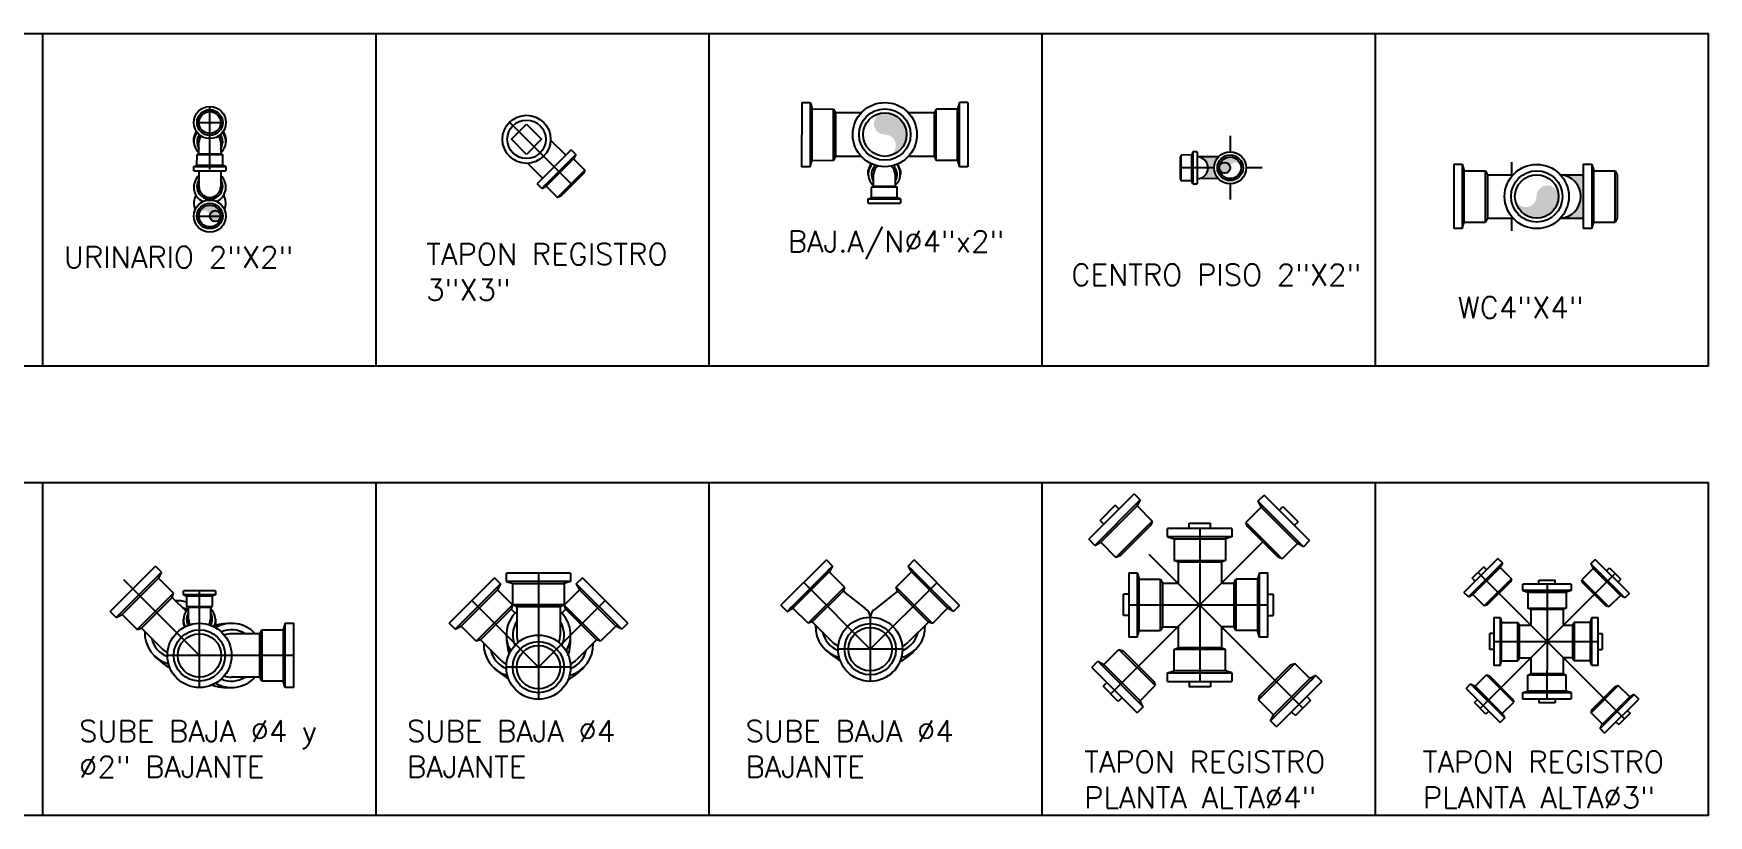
# Model space of a CAD drawing. Extents: x 530.3 to 538.4, y 765.8 to 776.
# Drawn here: x 534.535 to 538.447, y 765.79 to 767.618 of the extents above; entities that cross this region are included whole.
import ezdxf

# ---------------------------------------------------------------- set-up
doc = ezdxf.new("R2010")
doc.units = 0
for name, pattern in [('CENTERX2', [4, 2.5, -0.5, 0.5, -0.5]), ('DASHDOTX2', [50.8, 25.4, -12.7, 0, -12.7]), ('DASHED2', [0.375, 0.25, -0.125])]:
    doc.linetypes.add(name, pattern=pattern)
doc.layers.get('0').update_dxf_attribs({"linetype": 'CONTINUOUS'})
for name, color, linetype in [('00', 7, 'CONTINUOUS'), ('EJEX2', 41, 'CENTERX2'), ('S_V_BAJ_', 8, 'DASHED2'), ('TUBO', 122, 'CONTINUOUS')]:
    doc.layers.add(name, color=color, linetype=linetype)
doc.styles.add('ROMANS', font='romans')

msp = doc.modelspace()

# ---------------------------------------------------------------- hatches: boundary and pattern name
at = {"layer": 'TUBO', "linetype": 'BYBLOCK', "ltscale": 0.36}
h = msp.add_hatch(color=256, dxfattribs=at)
h.paths.add_polyline_path([(536.5216, 767.3813), (536.5229, 767.3813), (536.5229, 767.4321, 0.974731)])
h.paths.add_polyline_path([(536.5229, 767.4321), (536.5229, 767.3813), (536.5242, 767.3813, 0.974543)])
h.paths.add_polyline_path([(536.5738, 767.3813, 0.413964), (536.5229, 767.4321, -0.974543), (536.5242, 767.3813)])
h.paths.add_polyline_path([(536.5738, 767.3813), (536.5242, 767.3813, -0.003809), (536.5239, 767.3813, -0.982009), (536.5229, 767.3304, 0.414463)])
h = msp.add_hatch(color=256, dxfattribs=at)
h.paths.add_polyline_path([(537.2569, 767.2782), (537.3019, 767.2783, -0.187976), (537.292, 767.3037), (537.278, 767.3037, -0.367169)])
h.paths.add_polyline_path([(537.3019, 767.3291), (537.2523, 767.329, -0.411651), (537.278, 767.3037), (537.292, 767.3037, -0.188445)])
h = msp.add_hatch(color=256, dxfattribs=at)
h.paths.add_polyline_path([(537.3041, 767.3037), (537.3295, 767.3037, 1)], flags=16)
h.paths.add_polyline_path([(537.3295, 767.3037), (537.3041, 767.3037, 1)])
h.paths.add_polyline_path([(537.3295, 767.3291, 0.414214), (537.3041, 767.3037, -1), (537.3295, 767.3037)])
h.paths.add_polyline_path([(537.3295, 767.3291), (537.3295, 767.3037, -1), (537.3549, 767.3037, 0.414214)])
h = msp.add_hatch(color=256, dxfattribs=at)
h.paths.add_polyline_path([(538.1539, 767.2875), (538.1006, 767.2875, -0.396028), (538.1484, 767.2368), (538.1539, 767.2368)])
h.paths.add_polyline_path([(538.1539, 767.2368), (538.1484, 767.2368, -0.396913), (538.1006, 767.1859), (538.1539, 767.1859)])
h = msp.add_hatch(color=256, dxfattribs=at)
h.paths.add_polyline_path([(538.0448, 767.2367), (538.0962, 767.2367, 1)])
h.paths.add_polyline_path([(538.0962, 767.2367), (538.0448, 767.2367, 1)])
h.paths.add_polyline_path([(538.0962, 767.2367, -1), (538.0448, 767.2367), (538.0448, 767.1859, 0.417475)])
h.paths.add_polyline_path([(538.0448, 767.2367, -1), (537.9946, 767.2367, 0.410959), (538.0448, 767.1859)])
h = msp.add_hatch(color=256, dxfattribs=at)
h.paths.add_polyline_path([(534.9719, 767.1909), (534.9464, 767.1909), (534.9464, 767.1896, 0.949667)])
h.paths.add_polyline_path([(534.9464, 767.1922), (534.9464, 767.1909), (534.9719, 767.1909, 0.949667)])
h.paths.add_polyline_path([(534.9464, 767.1922, -0.949667), (534.9719, 767.1909, 0.413434), (534.9464, 767.2164)])
h.paths.add_polyline_path([(534.9209, 767.1909, -1), (534.9464, 767.1909, -0.025816), (534.9464, 767.1922), (534.9464, 767.2164, 0.414994)])

# ---------------------------------------------------------------- linework, layer by layer
at = {"linetype": 'CONTINUOUS'}
msp.add_line((535.7927, 767.264), (535.6462, 767.41), dxfattribs=at)
at = {"linetype": 'CONTINUOUS', "ltscale": 0.36}
msp.add_circle((537.3168, 767.3037), 0.0127, dxfattribs=at)
at = {"layer": 'EJEX2', "linetype": 'DASHDOTX2', "ltscale": 0.02}
for p, q in [((534.9465, 767.2994), (534.9465, 767.4469)), ((534.921, 767.4094), (534.972, 767.4094)), ((537.3295, 767.3782), (537.3295, 767.3412)), ((537.292, 767.3037), (537.2128, 767.3037)), ((537.404, 767.3037), (537.367, 767.3037)), ((537.9863, 767.3167), (537.9863, 767.2876)), ((537.3295, 767.2662), (537.3295, 767.2292)), ((534.9209, 767.1909), (534.9719, 767.1909)), ((537.9863, 767.186), (537.9863, 767.1567)), ((537.4995, 766.0409), (537.0433, 766.4971)), ((537.0504, 766.0741), (537.4704, 766.4941)), ((537.2588, 766.4607), (537.2586, 766.2819)), ((534.9222, 766.1639), (534.7454, 766.3407)), ((535.7139, 766.3565), (535.7139, 766.2114)), ((536.3334, 766.334), (536.4889, 766.1783)), ((536.6446, 766.3339), (536.4889, 766.1783)), ((538.2504, 766.0154), (537.9083, 766.3575)), ((537.9135, 766.0402), (538.2285, 766.3552)), ((538.0697, 766.3303), (538.0696, 766.1962)), ((534.9222, 766.0889), (534.9222, 766.3152)), ((535.5583, 766.2921), (535.7138, 766.1364)), ((535.8695, 766.292), (535.7139, 766.1364)), ((536.4889, 766.2533), (536.4889, 766.1033)), ((536.4889, 766.2533), (536.4889, 766.1033)), ((537.0925, 766.2819), (537.4176, 766.2819)), ((537.2586, 766.2819), (537.2584, 766.1031)), ((535.7139, 766.2114), (535.7139, 766.0614)), ((536.5639, 766.1783), (536.4139, 766.1783)), ((537.945, 766.1962), (538.1888, 766.1962)), ((538.0696, 766.1962), (538.0694, 766.0621)), ((535.1424, 766.1639), (534.8472, 766.1639)), ((535.7889, 766.1364), (535.6389, 766.1364))]:
    msp.add_line(p, q, dxfattribs=at)
at = {"layer": 'S_V_BAJ_', "linetype": 'BYBLOCK', "ltscale": 0.36}
for p, q in [((531.4446, 767.6177), (538.4466, 767.6177)), ((534.5566, 766.8397), (534.5566, 767.6177)), ((535.3346, 766.8397), (535.3346, 767.6177)), ((536.1126, 766.8397), (536.1126, 767.6177)), ((536.8906, 766.8397), (536.8906, 767.6177)), ((537.6686, 766.8397), (537.6686, 767.6177)), ((538.4466, 766.8397), (538.4466, 767.6177)), ((538.4466, 766.8397), (531.4446, 766.8397)), ((531.4446, 766.5677), (538.4466, 766.5677)), ((534.5566, 765.7897), (534.5566, 766.5677)), ((535.3346, 765.7897), (535.3346, 766.5677)), ((536.1126, 765.7897), (536.1126, 766.5677)), ((536.8906, 765.7897), (536.8906, 766.5677)), ((537.6686, 765.7897), (537.6686, 766.5677)), ((538.4466, 765.7897), (538.4466, 766.5677)), ((538.4466, 765.7897), (531.4446, 765.7897))]:
    msp.add_line(p, q, dxfattribs=at)
at = {"layer": 'TUBO', "linetype": 'BYBLOCK', "ltscale": 0.36}
for p, q in [((536.3288, 767.4562), (536.3286, 767.3062)), ((536.3288, 767.4562), (536.3488, 767.4562)), ((536.3488, 767.4562), (536.3486, 767.3062)), ((536.3488, 767.4562), (536.3487, 767.4412)), ((536.3488, 767.4562), (536.3533, 767.4412)), ((536.3532, 767.3212), (536.3533, 767.4412)), ((536.3533, 767.4412), (536.4033, 767.4411)), ((536.4033, 767.4411), (536.4032, 767.3211)), ((536.4032, 767.3211), (536.4033, 767.4411)), ((536.4033, 767.4411), (536.4079, 767.4319)), ((536.4079, 767.4319), (536.4078, 767.3303)), ((536.4079, 767.4319), (536.4078, 767.3303)), ((536.4676, 767.4319), (536.4079, 767.4319)), ((536.6379, 767.4319), (536.5782, 767.4319)), ((536.6425, 767.4411), (536.6379, 767.4319)), ((536.6379, 767.4319), (536.6379, 767.3303)), ((536.6425, 767.3211), (536.6425, 767.4411)), ((536.6925, 767.4411), (536.6425, 767.4411)), ((536.6971, 767.4561), (536.6925, 767.4411)), ((536.6925, 767.3211), (536.6925, 767.4411)), ((536.6971, 767.3061), (536.6971, 767.4561)), ((536.7171, 767.4561), (536.6971, 767.4561)), ((536.7171, 767.4561), (536.7171, 767.3061)), ((535.6507, 767.3703), (535.6861, 767.4056)), ((535.6861, 767.4056), (535.7214, 767.3703)), ((534.909, 767.3638), (534.909, 767.3738)), ((534.9211, 767.3365), (534.9211, 767.3638)), ((534.9719, 767.3638), (534.9719, 767.3364)), ((534.984, 767.3738), (534.984, 767.3638)), ((535.6861, 767.3349), (535.6507, 767.3703)), ((535.7214, 767.3703), (535.6861, 767.3349)), ((535.7905, 767.3457), (535.7109, 767.2662)), ((535.7776, 767.3329), (535.7423, 767.3683)), ((535.7905, 767.3457), (535.8011, 767.3351)), ((534.9089, 767.3069), (534.9164, 767.3092)), ((534.9089, 767.2969), (534.9089, 767.3069)), ((534.9089, 767.3069), (534.9839, 767.3069)), ((534.9164, 767.3092), (534.9165, 767.3342)), ((534.9764, 767.3092), (534.9164, 767.3092)), ((534.9165, 767.3342), (534.9211, 767.3365)), ((534.9765, 767.3342), (534.9165, 767.3342)), ((534.9211, 767.3365), (534.9719, 767.3365)), ((534.9719, 767.3365), (534.9765, 767.3342)), ((534.9764, 767.3092), (534.9765, 767.3342)), ((534.9839, 767.3069), (534.9764, 767.3092)), ((534.9764, 767.3069), (534.9839, 767.3069)), ((534.9839, 767.3069), (534.9839, 767.2969)), ((535.7238, 767.279), (535.6884, 767.3144)), ((535.8011, 767.3351), (535.7215, 767.2556)), ((535.7319, 767.2611), (535.7956, 767.3247)), ((535.8011, 767.3351), (535.7931, 767.3272)), ((535.8011, 767.3351), (535.7956, 767.3247)), ((535.7956, 767.3247), (535.8221, 767.2982)), ((536.3486, 767.3062), (536.3286, 767.3062)), ((536.3486, 767.3062), (536.3532, 767.3212)), ((536.3486, 767.3212), (536.3486, 767.3062)), ((536.3532, 767.3212), (536.4032, 767.3211)), ((536.4078, 767.3303), (536.4032, 767.3211)), ((536.4679, 767.3303), (536.4079, 767.3303)), ((536.6379, 767.3303), (536.578, 767.3303)), ((536.6379, 767.3303), (536.6425, 767.3211)), ((536.6925, 767.3211), (536.6425, 767.3211)), ((536.6925, 767.3211), (536.6971, 767.3061)), ((536.7171, 767.3061), (536.6971, 767.3061)), ((537.215, 767.3335), (537.2127, 767.3289)), ((537.2127, 767.3289), (537.2129, 767.2781)), ((537.24, 767.3336), (537.215, 767.3335)), ((537.2152, 767.2735), (537.215, 767.3335)), ((537.2423, 767.3411), (537.24, 767.3336)), ((537.2402, 767.2736), (537.24, 767.3336)), ((537.2423, 767.3411), (537.2425, 767.2661)), ((537.2523, 767.3411), (537.2423, 767.3411)), ((537.2523, 767.3411), (537.2525, 767.2661)), ((537.3019, 767.3291), (537.2523, 767.329)), ((537.8515, 767.3118), (537.8515, 767.1618)), ((537.8515, 767.3118), (537.8715, 767.3118)), ((537.8715, 767.3118), (537.8761, 767.2968)), ((537.8715, 767.3118), (537.8715, 767.2968)), ((537.8715, 767.3118), (537.8715, 767.1618)), ((538.1539, 767.3118), (538.1539, 767.1618)), ((538.1539, 767.3118), (538.1739, 767.3118)), ((538.1739, 767.3118), (538.1785, 767.2968)), ((538.1739, 767.3118), (538.1739, 767.2968)), ((538.1739, 767.3118), (538.1739, 767.1618)), ((534.9089, 767.2969), (534.9839, 767.2969)), ((534.921, 767.2969), (534.9209, 767.2599)), ((534.9719, 767.2969), (534.9719, 767.2599)), ((535.7215, 767.2556), (535.7109, 767.2662)), ((535.7584, 767.2346), (535.8221, 767.2982)), ((535.8196, 767.2909), (535.7658, 767.237)), ((535.8221, 767.2982), (535.8196, 767.2909)), ((536.4841, 767.2878), (536.4841, 767.2978)), ((536.4962, 767.2605), (536.4962, 767.2878)), ((536.5471, 767.2878), (536.5471, 767.2604)), ((536.5591, 767.2978), (536.5591, 767.2878)), ((537.2129, 767.2781), (537.2152, 767.2735)), ((537.2402, 767.2736), (537.2152, 767.2735)), ((537.2425, 767.2661), (537.2402, 767.2736)), ((537.2425, 767.2661), (537.2525, 767.2661)), ((537.3019, 767.2783), (537.2525, 767.2782)), ((537.8761, 767.2968), (537.9261, 767.2968)), ((537.8761, 767.1768), (537.8761, 767.2968)), ((537.9261, 767.2968), (537.9307, 767.2876)), ((537.9261, 767.1768), (537.9261, 767.2968)), ((537.9307, 767.2876), (537.9902, 767.2876)), ((537.9307, 767.2876), (537.9307, 767.186)), ((538.1006, 767.2875), (538.1539, 767.2875)), ((538.1785, 767.2968), (538.2285, 767.2968)), ((538.1785, 767.1768), (538.1785, 767.2968)), ((538.2285, 767.2968), (538.2331, 767.2876)), ((538.2285, 767.1768), (538.2285, 767.2968)), ((538.2331, 767.2876), (538.2331, 767.186)), ((535.7295, 767.2635), (535.7215, 767.2556)), ((535.7215, 767.2556), (535.7319, 767.2611)), ((535.7319, 767.2611), (535.7584, 767.2346)), ((535.7658, 767.237), (535.7584, 767.2346)), ((536.4841, 767.2309), (536.4916, 767.2332)), ((536.4841, 767.2309), (536.5591, 767.2309)), ((536.4841, 767.2209), (536.4841, 767.2309)), ((536.4916, 767.2582), (536.4962, 767.2605)), ((536.5516, 767.2582), (536.4916, 767.2582)), ((536.4916, 767.2332), (536.4916, 767.2582)), ((536.5516, 767.2332), (536.4916, 767.2332)), ((536.4962, 767.2605), (536.547, 767.2605)), ((536.547, 767.2605), (536.5516, 767.2582)), ((536.5516, 767.2332), (536.5516, 767.2582)), ((536.5591, 767.2309), (536.5516, 767.2332)), ((536.5516, 767.2309), (536.5591, 767.2309)), ((536.5591, 767.2309), (536.5591, 767.2209)), ((536.4841, 767.2209), (536.5591, 767.2209)), ((537.9307, 767.186), (537.9261, 767.1768)), ((537.9307, 767.186), (537.9902, 767.186)), ((538.1006, 767.1859), (538.1539, 767.1859)), ((538.2331, 767.186), (538.2285, 767.1768)), ((537.8715, 767.1618), (537.8515, 767.1618)), ((537.8715, 767.1618), (537.8761, 767.1768)), ((537.8715, 767.1768), (537.8715, 767.1618)), ((537.8761, 767.1768), (537.9261, 767.1768)), ((538.1739, 767.1618), (538.1539, 767.1618)), ((538.1739, 767.1618), (538.1785, 767.1768)), ((538.1739, 767.1768), (538.1739, 767.1618)), ((538.1785, 767.1768), (538.2285, 767.1768)), ((537.1052, 766.5413), (536.9992, 766.4353)), ((537.1194, 766.5272), (537.0133, 766.4211)), ((537.1052, 766.5413), (537.1194, 766.5272)), ((537.1194, 766.5272), (537.1088, 766.5166)), ((537.1194, 766.5272), (537.112, 766.5133)), ((537.3944, 766.5241), (537.4085, 766.5383)), ((537.3944, 766.5241), (537.4017, 766.5103)), ((537.405, 766.5135), (537.3944, 766.5241)), ((537.5004, 766.418), (537.3944, 766.5241)), ((537.5146, 766.4322), (537.4085, 766.5383)), ((537.0257, 766.4795), (537.061, 766.5148)), ((537.0272, 766.4285), (537.112, 766.5133)), ((537.0699, 766.506), (537.061, 766.5148)), ((537.112, 766.5133), (537.1474, 766.478)), ((537.4017, 766.5103), (537.3664, 766.4749)), ((537.4017, 766.5103), (537.4866, 766.4254)), ((537.4439, 766.5029), (537.4527, 766.5117)), ((537.4527, 766.5117), (537.4881, 766.4764)), ((537.0345, 766.4706), (537.0257, 766.4795)), ((537.0625, 766.3931), (537.1474, 766.478)), ((537.1441, 766.4682), (537.0723, 766.3964)), ((537.1474, 766.478), (537.1441, 766.4682)), ((537.1834, 766.4407), (537.1834, 766.4607)), ((537.3334, 766.4607), (537.1834, 766.4607)), ((537.2334, 766.4732), (537.2834, 766.4732)), ((537.2334, 766.4607), (537.2334, 766.4732)), ((537.2834, 766.4607), (537.2834, 766.4732)), ((537.3334, 766.4607), (537.3334, 766.4407)), ((537.3696, 766.4651), (537.3664, 766.4749)), ((537.3664, 766.4749), (537.4512, 766.39)), ((537.4415, 766.3933), (537.3696, 766.4651)), ((537.4792, 766.4675), (537.4881, 766.4764)), ((537.0133, 766.4211), (536.9992, 766.4353)), ((537.0239, 766.4317), (537.0133, 766.4211)), ((537.0133, 766.4211), (537.0272, 766.4285)), ((537.0272, 766.4285), (537.0625, 766.3931)), ((537.3334, 766.4407), (537.1834, 766.4407)), ((537.1984, 766.4407), (537.1834, 766.4407)), ((537.1834, 766.4407), (537.1984, 766.4361)), ((537.1984, 766.4361), (537.3184, 766.4361)), ((537.1984, 766.4361), (537.1984, 766.3861)), ((537.3334, 766.4407), (537.3184, 766.4407)), ((537.3334, 766.4407), (537.3184, 766.4361)), ((537.3184, 766.4361), (537.3184, 766.3861)), ((537.4866, 766.4254), (537.4512, 766.39)), ((537.5004, 766.418), (537.4866, 766.4254)), ((537.5004, 766.418), (537.4898, 766.4287)), ((537.5146, 766.4322), (537.5004, 766.418)), ((534.7135, 766.2665), (534.8196, 766.3726)), ((534.8337, 766.3585), (534.8196, 766.3726)), ((536.3864, 766.3871), (536.2803, 766.281)), ((536.4005, 766.3729), (536.2945, 766.2669)), ((536.3864, 766.3871), (536.4005, 766.3729)), ((536.4005, 766.3729), (536.3899, 766.3623)), ((536.4005, 766.3729), (536.3932, 766.3591)), ((536.5774, 766.3728), (536.5916, 766.387)), ((536.6835, 766.2668), (536.5774, 766.3728)), ((536.588, 766.3622), (536.5774, 766.3728)), ((536.5774, 766.3728), (536.5848, 766.359)), ((536.6976, 766.2809), (536.5916, 766.387)), ((537.0723, 766.3964), (537.0625, 766.3931)), ((537.1984, 766.3861), (537.3184, 766.3861)), ((537.2076, 766.3815), (537.1984, 766.3861)), ((537.2076, 766.3815), (537.2076, 766.3327)), ((537.3092, 766.3815), (537.2076, 766.3815)), ((537.3184, 766.3861), (537.3092, 766.3815)), ((537.3092, 766.3815), (537.3092, 766.3327)), ((537.4512, 766.39), (537.4415, 766.3933)), ((537.9547, 766.3906), (537.8751, 766.3111)), ((537.9653, 766.38), (537.8857, 766.3005)), ((537.895, 766.3442), (537.9215, 766.3708)), ((537.8961, 766.306), (537.9598, 766.3696)), ((537.9282, 766.3641), (537.9215, 766.3708)), ((537.9547, 766.3906), (537.9653, 766.38)), ((537.9653, 766.38), (537.9573, 766.3721)), ((537.9653, 766.38), (537.9598, 766.3696)), ((537.9598, 766.3696), (537.9863, 766.3431)), ((538.177, 766.3673), (538.1505, 766.3408)), ((538.1715, 766.3777), (538.1821, 766.3883)), ((538.2511, 766.2982), (538.1715, 766.3777)), ((538.1795, 766.3698), (538.1715, 766.3777)), ((538.1715, 766.3777), (538.177, 766.3673)), ((538.177, 766.3673), (538.2407, 766.3037)), ((538.2617, 766.3088), (538.1821, 766.3883)), ((538.2087, 766.3618), (538.2153, 766.3685)), ((538.2153, 766.3685), (538.2418, 766.3419)), ((534.7277, 766.2524), (534.8337, 766.3585)), ((534.8264, 766.3446), (534.7415, 766.2598)), ((534.8231, 766.3479), (534.8337, 766.3585)), ((534.8337, 766.3585), (534.8264, 766.3446)), ((534.8617, 766.3093), (534.8264, 766.3446)), ((535.6113, 766.3452), (535.5053, 766.2391)), ((535.6255, 766.331), (535.5194, 766.225)), ((535.6113, 766.3452), (535.6255, 766.331)), ((535.6255, 766.331), (535.6149, 766.3204)), ((535.6255, 766.331), (535.6181, 766.3172)), ((535.6389, 766.3365), (535.6389, 766.3565)), ((535.7889, 766.3565), (535.6389, 766.3565)), ((535.6389, 766.3365), (535.6539, 766.3319)), ((535.6539, 766.3365), (535.6389, 766.3365)), ((535.7889, 766.3365), (535.6389, 766.3365)), ((535.6539, 766.2819), (535.6539, 766.3319)), ((535.6539, 766.3319), (535.7739, 766.3319)), ((535.7889, 766.3365), (535.7739, 766.3319)), ((535.7889, 766.3365), (535.7739, 766.3365)), ((535.7739, 766.3319), (535.7739, 766.2819)), ((535.7889, 766.3565), (535.7889, 766.3365)), ((535.8023, 766.3309), (535.8165, 766.3451)), ((535.8023, 766.3309), (535.8097, 766.3171)), ((535.813, 766.3203), (535.8023, 766.3309)), ((535.9084, 766.2249), (535.8023, 766.3309)), ((535.9226, 766.239), (535.8165, 766.3451)), ((536.3083, 766.2742), (536.3932, 766.3591)), ((536.3932, 766.3591), (536.4285, 766.3237)), ((536.5494, 766.3236), (536.5848, 766.359)), ((536.5848, 766.359), (536.6696, 766.2741)), ((537.0925, 766.3569), (537.0925, 766.2069)), ((537.0925, 766.3569), (537.1125, 766.3569)), ((537.1125, 766.3569), (537.1171, 766.3419)), ((537.1125, 766.3569), (537.1125, 766.3419)), ((537.1125, 766.3569), (537.1125, 766.2069)), ((537.1171, 766.3419), (537.1671, 766.3419)), ((537.1171, 766.2219), (537.1171, 766.3419)), ((537.1671, 766.3419), (537.1717, 766.3327)), ((537.1671, 766.2219), (537.1671, 766.3419)), ((537.1717, 766.3327), (537.1717, 766.2311)), ((537.1717, 766.3327), (537.2076, 766.3327)), ((537.3092, 766.3327), (537.3384, 766.3327)), ((537.3384, 766.3327), (537.343, 766.3419)), ((537.3384, 766.2311), (537.3384, 766.3327)), ((537.393, 766.3419), (537.343, 766.3419)), ((537.343, 766.3419), (537.343, 766.2219)), ((537.3976, 766.3569), (537.393, 766.3419)), ((537.393, 766.3419), (537.393, 766.2219)), ((537.3976, 766.2069), (537.3976, 766.3569)), ((537.3976, 766.3569), (537.4176, 766.3569)), ((537.3976, 766.3419), (537.3976, 766.3569)), ((537.4176, 766.2069), (537.4176, 766.3569)), ((537.9016, 766.3376), (537.895, 766.3442)), ((537.9226, 766.2795), (537.9863, 766.3431)), ((537.9838, 766.3358), (537.93, 766.2819)), ((537.9863, 766.3431), (537.9838, 766.3358)), ((538.0131, 766.3153), (538.0131, 766.3303)), ((538.1256, 766.3303), (538.0131, 766.3303)), ((538.0506, 766.3397), (538.0881, 766.3397)), ((538.0506, 766.3303), (538.0506, 766.3397)), ((538.0881, 766.3303), (538.0881, 766.3397)), ((538.1256, 766.3303), (538.1256, 766.3153)), ((538.1505, 766.3408), (538.2142, 766.2772)), ((538.153, 766.3335), (538.1505, 766.3408)), ((538.2069, 766.2796), (538.153, 766.3335)), ((538.2352, 766.3353), (538.2418, 766.3419)), ((534.8617, 766.3093), (534.7769, 766.2244)), ((534.7769, 766.2244), (534.8617, 766.3093)), ((534.7866, 766.2277), (534.8585, 766.2995)), ((534.7866, 766.2277), (534.8585, 766.2995)), ((534.8585, 766.2995), (534.8617, 766.3093)), ((534.8585, 766.2995), (534.891, 766.267)), ((534.9597, 766.3152), (534.8847, 766.3152)), ((534.8847, 766.3052), (534.8847, 766.3152)), ((534.8922, 766.3052), (534.8847, 766.3052)), ((534.8847, 766.3052), (534.8922, 766.3029)), ((534.9597, 766.3052), (534.8847, 766.3052)), ((534.8922, 766.3029), (534.9522, 766.3029)), ((534.8922, 766.3029), (534.8922, 766.2779)), ((534.9597, 766.3052), (534.9522, 766.3029)), ((534.9522, 766.3029), (534.9522, 766.2779)), ((534.9597, 766.3152), (534.9597, 766.3052)), ((535.5333, 766.2323), (535.6181, 766.3172)), ((535.6181, 766.3172), (535.6535, 766.2818)), ((535.7743, 766.2817), (535.8097, 766.3171)), ((535.8097, 766.3171), (535.8946, 766.2322)), ((536.4285, 766.3237), (536.3437, 766.2389)), ((536.3437, 766.2389), (536.4285, 766.3237)), ((536.4253, 766.3139), (536.3534, 766.2421)), ((536.4253, 766.3139), (536.3534, 766.2421)), ((536.4285, 766.3237), (536.4253, 766.3139)), ((536.4253, 766.3139), (536.4771, 766.2732)), ((536.5527, 766.3138), (536.5008, 766.2731)), ((536.5494, 766.3236), (536.6343, 766.2388)), ((536.6343, 766.2388), (536.5494, 766.3236)), ((536.5527, 766.3138), (536.5494, 766.3236)), ((536.6245, 766.242), (536.5527, 766.3138)), ((536.6245, 766.242), (536.5527, 766.3138)), ((537.0925, 766.3069), (537.08, 766.3069)), ((537.08, 766.2569), (537.08, 766.3069)), ((537.4176, 766.3069), (537.4301, 766.3069)), ((537.4301, 766.3069), (537.4301, 766.2569)), ((537.8857, 766.3005), (537.8751, 766.3111)), ((537.8937, 766.3084), (537.8857, 766.3005)), ((537.8857, 766.3005), (537.8961, 766.306)), ((537.8961, 766.306), (537.9226, 766.2795)), ((538.1256, 766.3153), (538.0131, 766.3153)), ((538.0244, 766.3153), (538.0131, 766.3153)), ((538.0131, 766.3153), (538.0244, 766.3119)), ((538.0244, 766.3119), (538.1144, 766.3119)), ((538.0244, 766.3119), (538.0244, 766.2744)), ((538.1256, 766.3153), (538.1144, 766.3153)), ((538.1256, 766.3153), (538.1144, 766.3119)), ((538.1144, 766.3119), (538.1144, 766.2744)), ((538.2407, 766.3037), (538.2142, 766.2772)), ((538.2511, 766.2982), (538.2407, 766.3037)), ((538.2511, 766.2982), (538.2431, 766.3061)), ((538.2617, 766.3088), (538.2511, 766.2982)), ((534.7135, 766.2665), (534.7277, 766.2524)), ((534.7277, 766.2524), (534.7383, 766.263)), ((534.7277, 766.2524), (534.7415, 766.2598)), ((534.7415, 766.2598), (534.7769, 766.2244)), ((534.8847, 766.2383), (534.8847, 766.2483)), ((534.8922, 766.2779), (534.9522, 766.2779)), ((534.8968, 766.2756), (534.8922, 766.2779)), ((534.8968, 766.2483), (534.8968, 766.2756)), ((534.9476, 766.2756), (534.8968, 766.2756)), ((534.9522, 766.2779), (534.9476, 766.2756)), ((534.9476, 766.2756), (534.9476, 766.2483)), ((534.9597, 766.2483), (534.9597, 766.2383)), ((535.5686, 766.197), (535.6535, 766.2818)), ((535.6535, 766.2818), (535.5686, 766.197)), ((535.6502, 766.2721), (535.5784, 766.2002)), ((535.6502, 766.2721), (535.5784, 766.2002)), ((535.6535, 766.2818), (535.6502, 766.2721)), ((535.6502, 766.2721), (535.6594, 766.2629)), ((535.6631, 766.2773), (535.6539, 766.2819)), ((535.7739, 766.2819), (535.6539, 766.2819)), ((535.6539, 766.2819), (535.7739, 766.2819)), ((535.7647, 766.2773), (535.6631, 766.2773)), ((535.7647, 766.2773), (535.6631, 766.2773)), ((535.6631, 766.2773), (535.6631, 766.2114)), ((535.7739, 766.2819), (535.7647, 766.2773)), ((535.7647, 766.2773), (535.7647, 766.2114)), ((535.7776, 766.272), (535.7684, 766.2628)), ((535.7776, 766.272), (535.7743, 766.2817)), ((535.8592, 766.1969), (535.7743, 766.2817)), ((535.7743, 766.2817), (535.8592, 766.1969)), ((535.8494, 766.2001), (535.7776, 766.272)), ((535.8494, 766.2001), (535.7776, 766.272)), ((536.2945, 766.2669), (536.2803, 766.281)), ((536.3051, 766.2775), (536.2945, 766.2669)), ((536.2945, 766.2669), (536.3083, 766.2742)), ((536.3437, 766.2389), (536.3083, 766.2742)), ((536.6696, 766.2741), (536.6343, 766.2388)), ((536.6835, 766.2668), (536.6696, 766.2741)), ((536.6835, 766.2668), (536.6729, 766.2774)), ((536.6976, 766.2809), (536.6835, 766.2668)), ((537.0925, 766.2569), (537.08, 766.2569)), ((537.4176, 766.2569), (537.4301, 766.2569)), ((537.93, 766.2819), (537.9226, 766.2795)), ((537.945, 766.2525), (537.945, 766.14)), ((537.945, 766.2525), (537.96, 766.2525)), ((537.96, 766.2525), (537.9634, 766.2412)), ((537.96, 766.2525), (537.96, 766.2412)), ((537.96, 766.2525), (537.96, 766.14)), ((538.0244, 766.2744), (538.1144, 766.2744)), ((538.0313, 766.2709), (538.0244, 766.2744)), ((538.0313, 766.2709), (538.0313, 766.2343)), ((538.1075, 766.2709), (538.0313, 766.2709)), ((538.1144, 766.2744), (538.1075, 766.2709)), ((538.1075, 766.2709), (538.1075, 766.2343)), ((538.1738, 766.2525), (538.1703, 766.2412)), ((538.1738, 766.2412), (538.1738, 766.2525)), ((538.1738, 766.14), (538.1738, 766.2525)), ((538.174, 766.2523), (538.189, 766.2523)), ((538.1888, 766.14), (538.1888, 766.2525)), ((538.2142, 766.2772), (538.2069, 766.2796)), ((534.7769, 766.2244), (534.7866, 766.2277)), ((534.7866, 766.2277), (534.8333, 766.181)), ((535.0632, 766.2147), (534.9972, 766.2147)), ((535.0632, 766.2147), (535.0678, 766.2239)), ((535.0632, 766.1131), (535.0632, 766.2147)), ((535.0632, 766.1131), (535.0632, 766.2147)), ((535.0678, 766.2239), (535.1178, 766.2239)), ((535.0678, 766.1039), (535.0678, 766.2239)), ((535.0678, 766.2239), (535.0678, 766.1039)), ((535.1224, 766.2389), (535.1178, 766.2239)), ((535.1178, 766.2239), (535.1178, 766.1039)), ((535.1224, 766.2239), (535.1224, 766.2389)), ((535.1224, 766.2389), (535.1424, 766.2389)), ((535.1224, 766.0889), (535.1224, 766.2389)), ((535.1424, 766.0889), (535.1424, 766.2389)), ((535.5194, 766.225), (535.5053, 766.2391)), ((535.53, 766.2356), (535.5194, 766.225)), ((535.5194, 766.225), (535.5333, 766.2323)), ((535.5686, 766.197), (535.5333, 766.2323)), ((535.8946, 766.2322), (535.8592, 766.1969)), ((535.9084, 766.2249), (535.8946, 766.2322)), ((535.9084, 766.2249), (535.8978, 766.2355)), ((535.9226, 766.239), (535.9084, 766.2249)), ((536.3534, 766.2421), (536.3437, 766.2389)), ((536.3534, 766.2421), (536.4001, 766.1955)), ((536.6245, 766.242), (536.5779, 766.1954)), ((536.6343, 766.2388), (536.6245, 766.242)), ((537.1125, 766.2069), (537.1171, 766.2219)), ((537.1125, 766.2219), (537.1125, 766.2069)), ((537.1171, 766.2219), (537.1671, 766.2219)), ((537.1717, 766.2311), (537.1671, 766.2219)), ((537.1717, 766.2311), (537.2076, 766.2311)), ((537.2076, 766.2311), (537.2076, 766.1823)), ((537.3384, 766.2311), (537.3092, 766.2311)), ((537.3092, 766.2311), (537.3092, 766.1823)), ((537.343, 766.2219), (537.3384, 766.2311)), ((537.393, 766.2219), (537.343, 766.2219)), ((537.3976, 766.2069), (537.393, 766.2219)), ((537.3976, 766.2069), (537.3976, 766.2219)), ((537.945, 766.215), (537.9356, 766.215)), ((537.9356, 766.1775), (537.9356, 766.215)), ((537.9634, 766.2412), (538.0009, 766.2412)), ((537.9634, 766.1512), (537.9634, 766.2412)), ((538.0009, 766.2412), (538.0044, 766.2343)), ((538.0009, 766.1512), (538.0009, 766.2412)), ((538.0044, 766.2343), (538.0044, 766.1581)), ((538.0044, 766.2343), (538.0313, 766.2343)), ((538.1075, 766.2343), (538.1294, 766.2343)), ((538.1294, 766.2343), (538.1328, 766.2412)), ((538.1294, 766.1581), (538.1294, 766.2343)), ((538.1328, 766.2412), (538.1328, 766.1512)), ((538.1703, 766.2412), (538.1328, 766.2412)), ((538.1703, 766.2412), (538.1703, 766.1512)), ((538.1888, 766.215), (538.1982, 766.215)), ((538.1982, 766.215), (538.1982, 766.1775)), ((535.5784, 766.2002), (535.5686, 766.197)), ((535.5784, 766.2002), (535.625, 766.1536)), ((535.8494, 766.2001), (535.8028, 766.1535)), ((535.8592, 766.1969), (535.8494, 766.2001)), ((537.0342, 766.1427), (537.0695, 766.1781)), ((537.0695, 766.1781), (537.0793, 766.1748)), ((537.1544, 766.0932), (537.0695, 766.1781)), ((537.0793, 766.1748), (537.1511, 766.103)), ((537.1125, 766.2069), (537.0925, 766.2069)), ((537.1984, 766.1777), (537.2076, 766.1823)), ((537.3184, 766.1777), (537.1984, 766.1777)), ((537.1984, 766.1277), (537.1984, 766.1777)), ((537.2076, 766.1823), (537.3092, 766.1823)), ((537.3092, 766.1823), (537.3184, 766.1777)), ((537.3184, 766.1277), (537.3184, 766.1777)), ((537.4176, 766.2069), (537.3976, 766.2069)), ((537.945, 766.1775), (537.9356, 766.1775)), ((538.1888, 766.1775), (538.1982, 766.1775)), ((537.0062, 766.1359), (537.0203, 766.1501)), ((537.0062, 766.1359), (537.1123, 766.0299)), ((537.0203, 766.1501), (537.0342, 766.1427)), ((537.0203, 766.1501), (537.0309, 766.1395)), ((537.0203, 766.1501), (537.1264, 766.044)), ((537.119, 766.0579), (537.0342, 766.1427)), ((537.4804, 766.145), (537.3955, 766.0601)), ((537.3988, 766.0699), (537.4706, 766.1417)), ((537.4706, 766.1417), (537.4804, 766.145)), ((537.5157, 766.1096), (537.4804, 766.145)), ((537.96, 766.14), (537.945, 766.14)), ((537.96, 766.14), (537.9634, 766.1512)), ((537.96, 766.1512), (537.96, 766.14)), ((537.9634, 766.1512), (538.0009, 766.1512)), ((538.0044, 766.1581), (538.0009, 766.1512)), ((538.0044, 766.1581), (538.0313, 766.1581)), ((538.0313, 766.1581), (538.0313, 766.1215)), ((538.1075, 766.1581), (538.1075, 766.1215)), ((538.1294, 766.1581), (538.1075, 766.1581)), ((538.1328, 766.1512), (538.1294, 766.1581)), ((538.1703, 766.1512), (538.1328, 766.1512)), ((538.1738, 766.14), (538.1703, 766.1512)), ((538.1738, 766.14), (538.1738, 766.1512)), ((538.1888, 766.14), (538.1738, 766.14)), ((535.0632, 766.1131), (534.9972, 766.1131)), ((535.0678, 766.1039), (535.0632, 766.1131)), ((535.1178, 766.1039), (535.0678, 766.1039)), ((535.1224, 766.0889), (535.1178, 766.1039)), ((535.1224, 766.0889), (535.1224, 766.1039)), ((537.0415, 766.1006), (537.0327, 766.0917)), ((537.0681, 766.0564), (537.0327, 766.0917)), ((537.119, 766.0579), (537.1544, 766.0932)), ((537.1511, 766.103), (537.1544, 766.0932)), ((537.1834, 766.1231), (537.1984, 766.1277)), ((537.1834, 766.1231), (537.1984, 766.1231)), ((537.1834, 766.1031), (537.1834, 766.1231)), ((537.1834, 766.1231), (537.3334, 766.1231)), ((537.1834, 766.1031), (537.3334, 766.1031)), ((537.3184, 766.1277), (537.1984, 766.1277)), ((537.2334, 766.1031), (537.2334, 766.0906)), ((537.2834, 766.0906), (537.2334, 766.0906)), ((537.2834, 766.1031), (537.2834, 766.0906)), ((537.3334, 766.1231), (537.3184, 766.1277)), ((537.3184, 766.1231), (537.3334, 766.1231)), ((537.3334, 766.1231), (537.3334, 766.1031)), ((537.4235, 766.0109), (537.5296, 766.117)), ((537.5157, 766.1096), (537.4309, 766.0248)), ((537.4377, 765.9968), (537.5437, 766.1028)), ((537.5296, 766.117), (537.5157, 766.1096)), ((537.519, 766.1064), (537.5296, 766.117)), ((537.5296, 766.117), (537.5437, 766.1028)), ((537.8804, 766.0866), (537.891, 766.0972)), ((537.891, 766.0972), (537.9706, 766.0177)), ((537.891, 766.0972), (537.899, 766.0893)), ((537.891, 766.0972), (537.9014, 766.0917)), ((537.9014, 766.0917), (537.9279, 766.1182)), ((537.965, 766.0281), (537.9014, 766.0917)), ((537.9916, 766.0546), (537.9279, 766.1182)), ((537.9279, 766.1182), (537.9352, 766.1158)), ((537.9352, 766.1158), (537.9891, 766.0619)), ((538.0244, 766.1181), (538.0313, 766.1215)), ((538.0244, 766.0806), (538.0244, 766.1181)), ((538.1144, 766.1181), (538.0244, 766.1181)), ((538.0313, 766.1215), (538.1075, 766.1215)), ((538.1075, 766.1215), (538.1144, 766.1181)), ((538.1144, 766.0806), (538.1144, 766.1181)), ((538.236, 766.0934), (538.1724, 766.0297)), ((538.1748, 766.0371), (538.2287, 766.0909)), ((538.2287, 766.0909), (538.236, 766.0934)), ((538.2626, 766.0669), (538.236, 766.0934)), ((535.1424, 766.0889), (535.1224, 766.0889)), ((537.0769, 766.0652), (537.0681, 766.0564)), ((537.1158, 766.0546), (537.1264, 766.044)), ((537.1264, 766.044), (537.119, 766.0579)), ((537.3955, 766.0601), (537.3988, 766.0699)), ((537.4309, 766.0248), (537.3955, 766.0601)), ((537.5172, 766.0586), (537.4819, 766.0233)), ((537.5084, 766.0675), (537.5172, 766.0586)), ((537.8804, 766.0866), (537.9599, 766.0071)), ((537.9069, 766.0601), (537.9003, 766.0535)), ((537.9268, 766.0269), (537.9003, 766.0535)), ((537.965, 766.0281), (537.9916, 766.0546)), ((537.9891, 766.0619), (537.9916, 766.0546)), ((538.0131, 766.0771), (538.0244, 766.0806)), ((538.0131, 766.0771), (538.1256, 766.0771)), ((538.0131, 766.0771), (538.0244, 766.0771)), ((538.0131, 766.0621), (538.1256, 766.0621)), ((538.0133, 766.062), (538.0133, 766.077)), ((538.1144, 766.0806), (538.0244, 766.0806)), ((538.0506, 766.0621), (538.0506, 766.0528)), ((538.0881, 766.0528), (538.0506, 766.0528)), ((538.0881, 766.0621), (538.0881, 766.0528)), ((538.1256, 766.0771), (538.1144, 766.0806)), ((538.1144, 766.0771), (538.1256, 766.0771)), ((538.1256, 766.0771), (538.1256, 766.0621)), ((538.1934, 765.9928), (538.2729, 766.0724)), ((538.2626, 766.0669), (538.1989, 766.0032)), ((538.204, 765.9822), (538.2836, 766.0618)), ((538.2729, 766.0724), (538.2626, 766.0669)), ((538.265, 766.0644), (538.2729, 766.0724)), ((538.2729, 766.0724), (538.2836, 766.0618)), ((537.1264, 766.044), (537.1123, 766.0299)), ((537.4235, 766.0109), (537.4309, 766.0248)), ((537.4235, 766.0109), (537.4341, 766.0215)), ((537.473, 766.0321), (537.4819, 766.0233)), ((537.9334, 766.0336), (537.9268, 766.0269)), ((537.9706, 766.0177), (537.9599, 766.0071)), ((537.9626, 766.0256), (537.9706, 766.0177)), ((537.9706, 766.0177), (537.965, 766.0281)), ((538.1724, 766.0297), (538.1748, 766.0371)), ((538.1989, 766.0032), (538.1724, 766.0297)), ((538.2637, 766.0286), (538.2372, 766.0021)), ((538.257, 766.0353), (538.2637, 766.0286)), ((537.4377, 765.9968), (537.4235, 766.0109)), ((538.1934, 765.9928), (538.1989, 766.0032)), ((538.1934, 765.9928), (538.2014, 766.0008)), ((538.204, 765.9822), (538.1934, 765.9928)), ((538.2305, 766.0087), (538.2372, 766.0021))]:
    msp.add_line(p, q, dxfattribs=at)
for centre, radius in [((534.9465, 767.4094), 0.0375), ((534.9465, 767.4094), 0.03), ((534.9465, 767.4094), 0.0255), ((535.6861, 767.3703), 0.0562), ((536.5229, 767.3813), 0.075), ((536.5229, 767.3813), 0.0601), ((536.5229, 767.3813), 0.0509), ((535.6861, 767.3703), 0.045), ((537.3295, 767.3037), 0.0375), ((537.3295, 767.3037), 0.03), ((537.3295, 767.3037), 0.0254), ((538.0454, 767.2367), 0.075), ((538.0454, 767.2367), 0.06), ((538.0454, 767.2367), 0.0508), ((534.9464, 767.1909), 0.0375), ((534.9464, 767.1909), 0.03), ((534.9464, 767.1909), 0.0255), ((534.9591, 767.1909), 0.0127), ((536.4889, 766.1783), 0.075), ((534.9222, 766.1639), 0.075), ((534.9222, 766.1639), 0.06), ((534.9222, 766.1639), 0.0508), ((535.7139, 766.1364), 0.075), ((536.4889, 766.1783), 0.06), ((536.4889, 766.1783), 0.0508), ((535.7139, 766.1364), 0.06), ((535.7139, 766.1364), 0.0508)]:
    msp.add_circle(centre, radius, dxfattribs=at)
for centre, radius, start, end in [((534.9465, 767.366), 0.0383, 144.1684, 168.2017), ((534.9433, 767.3649), 0.0344, 140.8153, 229.5901), ((534.9496, 767.3649), 0.0344, 310.5123, 39.164), ((534.9465, 767.366), 0.0383, 11.7756, 35.8089), ((534.9465, 767.3638), 0.03, 144.8862, 212.1377), ((534.9465, 767.3638), 0.0254, 145.2958, 179.9886), ((534.9465, 767.3638), 0.0254, 359.9886, 34.6815), ((534.9465, 767.3638), 0.03, 328.0325, 35.0911), ((536.5216, 767.29), 0.0383, 142.5342, 168.2017), ((536.5185, 767.2889), 0.0344, 137.0251, 229.5901), ((536.5216, 767.2878), 0.03, 133.5722, 212.1377), ((536.5216, 767.2878), 0.0254, 126.9634, 179.9886), ((536.5216, 767.2878), 0.0254, 359.9886, 51.4178), ((536.5216, 767.2878), 0.03, 328.0325, 44.8089), ((536.5247, 767.2889), 0.0344, 310.5123, 41.1957), ((536.5216, 767.29), 0.0383, 11.7756, 35.8089), ((537.2524, 767.3034), 0.0256, 270.1442, 90.1442), ((534.9464, 767.2584), 0.0375, 132.8141, 244.0891), ((534.9464, 767.2599), 0.03, 148.1752, 31.8513), ((534.9464, 767.2584), 0.0375, 295.773, 47.2095), ((538.0975, 767.2367), 0.0509, 273.4926, 86.5074), ((534.9464, 767.2209), 0.0375, 149.9331, 203.5067), ((534.9464, 767.2599), 0.0255, 179.9684, 0.107), ((534.9464, 767.2209), 0.0375, 336.3504, 29.9331), ((534.8692, 766.2169), 0.075, 72.101, 92.3644), ((534.8692, 766.2169), 0.06, 64.9284, 77.1491), ((534.9191, 766.2472), 0.0344, 130.5123, 208.0076), ((534.9222, 766.2483), 0.03, 148.0325, 208.172), ((534.9222, 766.2483), 0.0254, 179.9886, 209.8789), ((534.9222, 766.2483), 0.0254, 330.1088, 359.9886), ((534.9254, 766.2472), 0.0344, 331.9814, 49.5901), ((534.9222, 766.2483), 0.03, 331.8157, 32.1377), ((535.7139, 766.2114), 0.075, 132.6356, 210), ((535.7139, 766.2114), 0.075, 330, 47.3644), ((536.4627, 766.2514), 0.0262, 4.1428, 56.5365), ((536.5153, 766.2513), 0.0262, 123.4745, 175.5929), ((534.8692, 766.2169), 0.075, 177.6356, 255), ((534.9222, 766.2461), 0.0383, 191.7756, 204.3376), ((534.9222, 766.2461), 0.0383, 335.6504, 348.2017), ((535.0044, 766.0194), 0.2196, 91.8851, 102.0374), ((534.9972, 766.1639), 0.075, 42.6356, 120), ((534.9972, 766.1639), 0.06, 57.8509, 113.5782), ((534.9972, 766.1639), 0.0508, 90, 109.7957), ((535.8135, 766.2148), 0.1747, 181.1326, 195.8408), ((535.7139, 766.2114), 0.06, 147.8509, 203.5782), ((535.7139, 766.2114), 0.0508, 180, 199.7957), ((535.7139, 766.2114), 0.0508, 340.2043, 0), ((535.7139, 766.2114), 0.06, 336.4218, 32.1491), ((535.6595, 766.2028), 0.1296, 342.1309, 3.7767), ((536.436, 766.2314), 0.075, 177.6356, 255), ((536.436, 766.2314), 0.06, 192.8509, 248.5782), ((536.542, 766.2313), 0.075, 285, 2.3644), ((536.542, 766.2313), 0.06, 291.4218, 347.1491), ((534.8692, 766.2169), 0.06, 192.8509, 248.5782), ((534.8692, 766.2169), 0.0508, 225, 244.7957), ((535.6609, 766.1895), 0.075, 177.6356, 255), ((535.6609, 766.1895), 0.06, 192.8509, 248.5782), ((535.7669, 766.1894), 0.075, 285, 2.3644), ((535.7669, 766.1894), 0.06, 291.4218, 347.1491), ((536.504, 766.3043), 0.1747, 226.1326, 240.8408), ((536.436, 766.2314), 0.0508, 225, 244.7957), ((536.4975, 766.2637), 0.1296, 297.1309, 318.7767), ((536.542, 766.2313), 0.0508, 295.2043, 315), ((534.9137, 766.2493), 0.1296, 221.2233, 242.8691), ((535.729, 766.2624), 0.1747, 226.1326, 240.8408), ((535.6609, 766.1895), 0.0508, 225, 244.7957), ((535.7224, 766.2218), 0.1296, 297.1309, 318.7767), ((535.7669, 766.1894), 0.0508, 295.2043, 315), ((534.9887, 766.2183), 0.1296, 252.1309, 273.7767), ((534.9972, 766.1639), 0.075, 240, 317.3644), ((534.9972, 766.1639), 0.06, 246.4218, 302.1491), ((534.9972, 766.1639), 0.0508, 250.2043, 270)]:
    msp.add_arc(centre, radius, start, end, dxfattribs=at)

# ---------------------------------------------------------------- texts
at = {"layer": '00', "linetype": 'BYBLOCK', "char_height": 0.05, "width": 0.66, "attachment_point": 1, "style": 'ROMANS'}
for s, insert in [('BAJ.A/N%%c4"x2"', (536.2961, 767.1564)), ('URINARIO 2"X2"', (534.6053, 767.1196)), ('TAPON REGISTRO 3"X3"', (535.4518, 767.1268)), ('CENTRO PISO 2"X2"', (536.9584, 767.0787)), ('WC4"X4"', (537.8608, 767.0021)), ('SUBE BAJA %%c4 y %%c2" BAJANTE', (534.641, 766.0119)), ('SUBE BAJA %%c4 BAJANTE', (535.4068, 766.0119)), ('SUBE BAJA %%c4 BAJANTE', (536.1974, 766.0119)), ('TAPON REGISTRO\\PPLANTA ALTA%%c4"', (536.9883, 765.9401)), ('TAPON REGISTRO\\PPLANTA ALTA%%c3"', (537.7792, 765.9401))]:
    msp.add_mtext(s, dxfattribs=dict(at, insert=insert))

doc.saveas('drawing.dxf')
